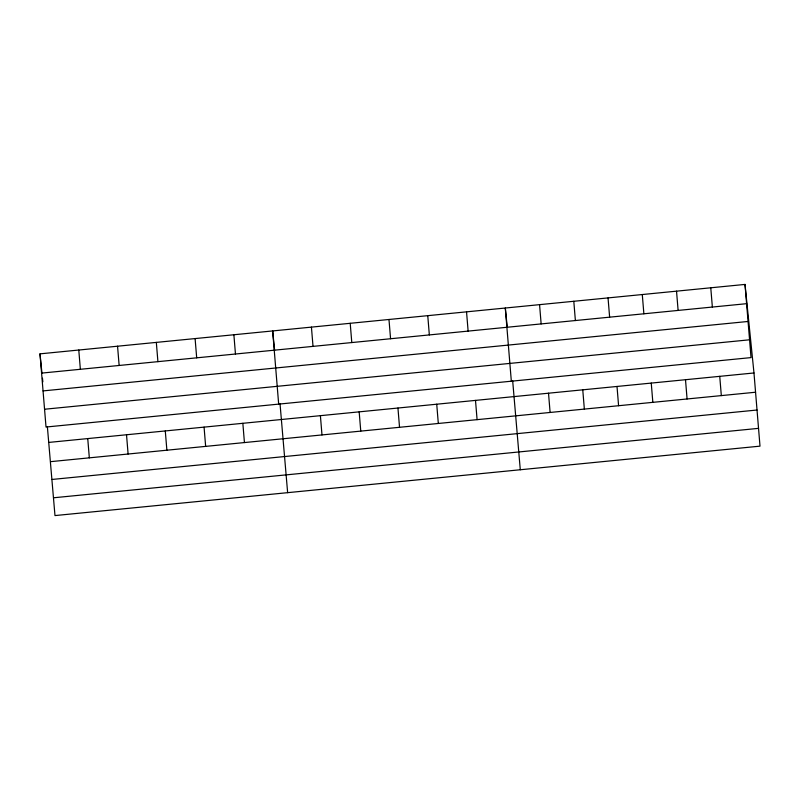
<?xml version="1.0" encoding="UTF-8"?>
<svg xmlns="http://www.w3.org/2000/svg" width="800" height="800" viewBox="0 0 800 800"><rect width="100%" height="100%" fill="white"/><g stroke="black" fill="none" stroke-linecap="round" stroke-linejoin="round"><path stroke-width="1.2" d="M745.02 284.42L751.03 357.6L46.02 427.03L40 353.85L745.02 284.42L753.98 372.97L760 446.15L54.98 515.58L47.36 426.57M41.58 373.11L746.6 303.68M43.05 390.91L748.06 321.47M44.55 409.24L749.57 339.8M48.97 442.4L753.98 372.97M50.55 461.66L755.57 392.23M52.01 479.46L757.03 410.02M53.52 497.79L758.54 428.36M507.28 327.51L505.31 308.03L511.33 381.2M512.67 380.75L520.29 469.76M274.63 350.42L272.66 330.94L278.67 404.12M280.02 403.66L287.64 492.67M40 353.85L41.97 373.33M42.47 378.2L42.84 381.86M719.74 376.34L721.32 395.6M710.77 287.79L712.36 307.05M685.5 379.71L687.08 398.98M676.53 291.16L678.11 310.42M651.25 383.09L652.84 402.35M642.29 294.54L643.87 313.8M617.01 386.46L618.59 405.72M608.04 297.91L609.63 317.17M582.76 389.83L584.35 409.09M573.8 301.28L575.38 320.54M548.52 393.2L550.1 412.47M539.56 304.65L541.14 323.91M475.5 400.4L477.09 419.66M466.54 311.84L468.12 331.11M436.73 404.21L438.31 423.48M427.76 315.66L429.34 334.92M397.95 408.03L399.53 427.3M388.98 319.48L390.57 338.74M359.17 411.85L360.76 431.11M350.21 323.3L351.79 342.56M320.4 415.67L321.98 434.93M311.43 327.12L313.02 346.38M242.85 423.31L244.43 442.57M233.88 334.76L235.46 354.02M204.07 427.13L205.65 446.39M195.1 338.58L196.69 357.84M165.29 430.95L166.88 450.21M156.33 342.39L157.91 361.66M126.52 434.76L128.1 454.03M117.55 346.21L119.14 365.48M87.74 438.58L89.33 457.85M78.78 350.03L80.36 369.29"/></g></svg>
